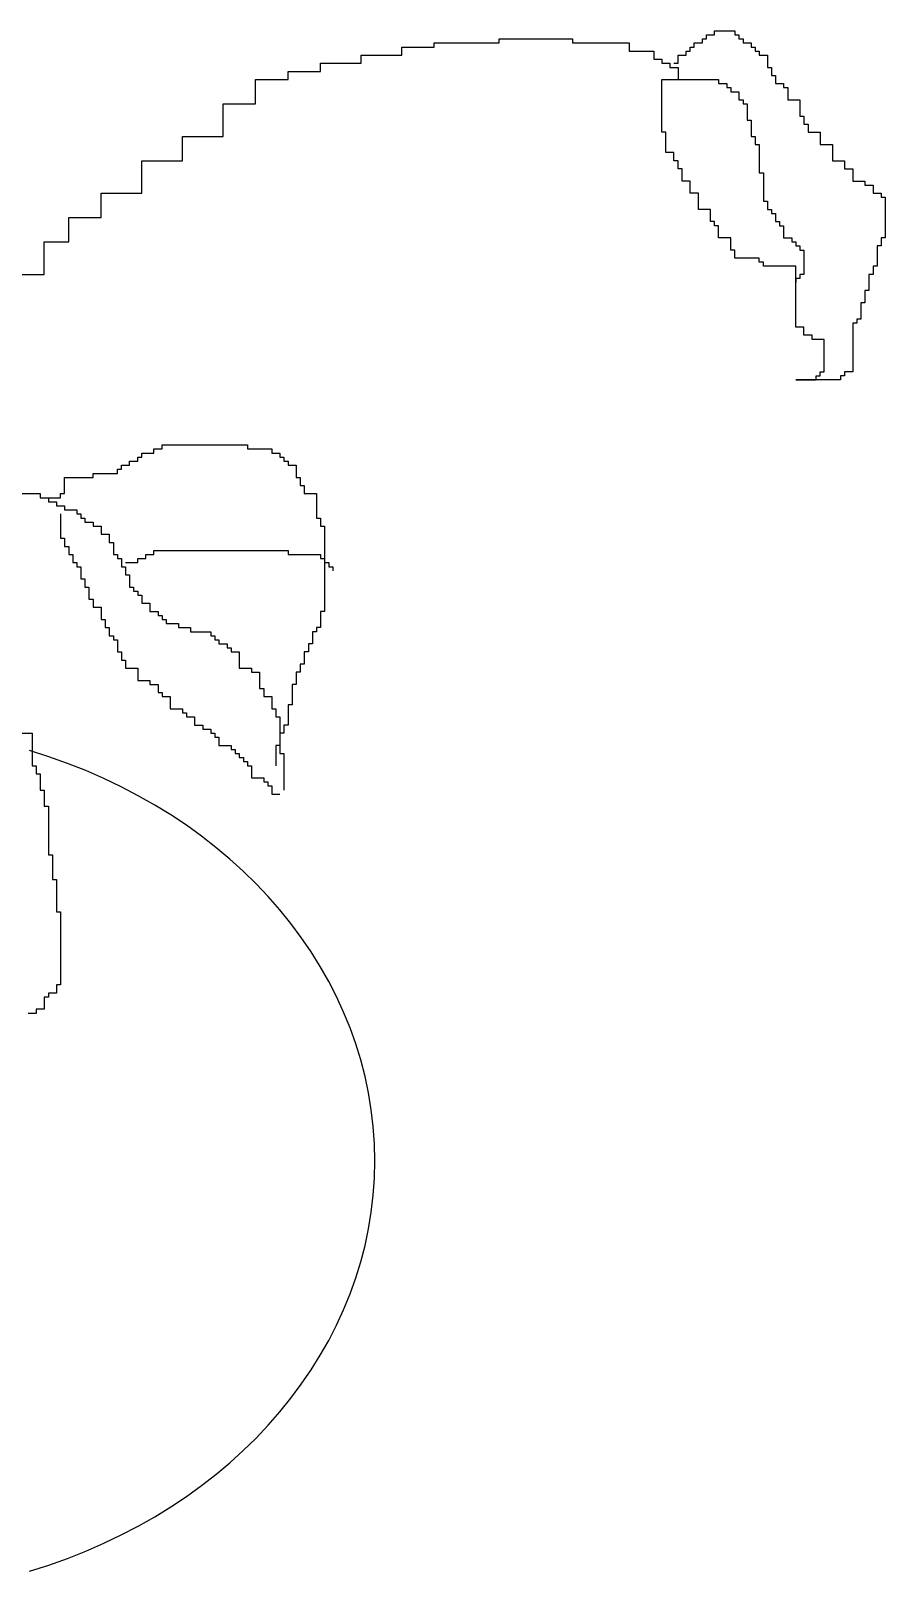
# Model space of a CAD drawing. Header units: millimetres. Extents: x 22565 to 38821, y 15578 to 26720.
# Drawn here: x 37959.6 to 38220.9, y 16389 to 16860 of the extents above; entities that cross this region are included whole.
import ezdxf

# ---------------------------------------------------------------- set-up
doc = ezdxf.new("R2010")
doc.units = ezdxf.units.MM

# ---------------------------------------------------------------- blocks, each defined once
blk = doc.blocks.new('A$C1DED0A9B')
for p, q in [((446.01, 466.05), (446.01, 467.3)), ((446.01, 467.3), (465.89, 467.3)), ((465.89, 467.3), (465.89, 468.54)), ((465.89, 468.54), (488.25, 468.54)), ((488.25, 468.54), (488.25, 467.3)), ((488.25, 467.3), (505.64, 467.3)), ((505.64, 467.3), (505.64, 464.81)), ((525.52, 466.05), (525.52, 467.3)), ((525.52, 467.3), (528, 467.3)), ((528, 467.3), (528, 468.54)), ((528, 468.54), (529.25, 468.54)), ((529.25, 468.54), (529.25, 469.78)), ((529.25, 469.78), (531.73, 469.78)), ((531.73, 469.78), (531.73, 471.02)), ((531.73, 471.02), (537.94, 471.02)), ((537.94, 471.02), (537.94, 469.78)), ((537.94, 469.78), (539.18, 469.78)), ((539.18, 469.78), (539.18, 468.54)), ((539.18, 468.54), (540.43, 468.54)), ((540.43, 468.54), (540.43, 467.3)), ((540.43, 467.3), (542.91, 467.3)), ((542.91, 467.3), (542.91, 466.05)), ((423.65, 461.09), (423.65, 463.57)), ((423.65, 463.57), (436.07, 463.57)), ((436.07, 463.57), (436.07, 466.05)), ((436.07, 466.05), (446.01, 466.05)), ((505.64, 464.81), (513.1, 464.81)), ((513.1, 464.81), (513.1, 462.33)), ((513.1, 462.33), (515.58, 462.33)), ((515.58, 462.33), (515.58, 461.09)), ((520.55, 461.09), (520.55, 463.57)), ((520.55, 463.57), (523.03, 463.57)), ((523.03, 463.57), (523.03, 464.81)), ((523.03, 464.81), (524.28, 464.81)), ((524.28, 464.81), (524.28, 466.05)), ((524.28, 466.05), (525.52, 466.05)), ((542.91, 466.05), (544.15, 466.05)), ((544.15, 466.05), (544.15, 464.81)), ((544.15, 464.81), (545.4, 464.81)), ((545.4, 464.81), (545.4, 463.57)), ((545.4, 463.57), (547.88, 463.57)), ((547.88, 463.57), (547.88, 459.85)), ((401.28, 456.12), (401.28, 458.61)), ((401.28, 458.61), (411.22, 458.61)), ((411.22, 458.61), (411.22, 461.09)), ((411.22, 461.09), (423.65, 461.09)), ((515.58, 461.09), (518.06, 461.09)), ((518.06, 461.09), (518.06, 459.85)), ((518.06, 459.85), (520.55, 459.85)), ((519.31, 461.09), (520.55, 461.09)), ((520.55, 459.85), (520.55, 456.12)), ((547.88, 459.85), (549.12, 459.85)), ((549.12, 459.85), (549.12, 457.36)), ((549.12, 457.36), (550.37, 457.36)), ((550.37, 457.36), (550.37, 454.88)), ((391.34, 448.67), (391.34, 456.12)), ((391.34, 456.12), (401.28, 456.12)), ((515.58, 439.98), (515.58, 456.12)), ((515.58, 456.12), (532.97, 456.12)), ((520.55, 456.12), (521.79, 456.12)), ((532.97, 456.12), (532.97, 454.88)), ((532.97, 454.88), (535.46, 454.88)), ((535.46, 454.88), (535.46, 453.64)), ((535.46, 453.64), (536.7, 453.64)), ((536.7, 453.64), (536.7, 452.4)), ((536.7, 452.4), (539.18, 452.4)), ((539.18, 452.4), (539.18, 449.92)), ((550.37, 454.88), (552.85, 454.88)), ((552.85, 454.88), (552.85, 453.64)), ((552.85, 453.64), (554.09, 453.64)), ((554.09, 453.64), (554.09, 449.92)), ((381.4, 438.74), (381.4, 448.67)), ((381.4, 448.67), (391.34, 448.67)), ((539.18, 449.92), (540.43, 449.92)), ((540.43, 449.92), (540.43, 448.67)), ((540.43, 448.67), (541.67, 448.67)), ((541.67, 448.67), (541.67, 443.71)), ((554.09, 449.92), (557.82, 449.92)), ((557.82, 449.92), (557.82, 444.95)), ((541.67, 443.71), (542.91, 443.71)), ((542.91, 443.71), (542.91, 438.74)), ((557.82, 444.95), (559.06, 444.95)), ((559.06, 444.95), (559.06, 442.47)), ((368.98, 431.29), (368.98, 438.74)), ((368.98, 438.74), (381.4, 438.74)), ((516.82, 439.98), (515.58, 439.98)), ((516.82, 433.78), (516.82, 439.98)), ((542.91, 438.74), (544.15, 438.74)), ((544.15, 438.74), (544.15, 436.26)), ((559.06, 442.47), (560.3, 442.47)), ((560.3, 442.47), (560.3, 439.98)), ((560.3, 439.98), (564.03, 439.98)), ((564.03, 439.98), (564.03, 436.26)), ((519.31, 433.78), (516.82, 433.78)), ((519.31, 431.29), (519.31, 433.78)), ((544.15, 436.26), (545.4, 436.26)), ((545.4, 436.26), (545.4, 427.57)), ((564.03, 436.26), (567.76, 436.26)), ((567.76, 436.26), (567.76, 431.29)), ((356.56, 421.36), (356.56, 431.29)), ((356.56, 431.29), (368.98, 431.29)), ((520.55, 431.29), (519.31, 431.29)), ((520.55, 428.81), (520.55, 431.29)), ((521.79, 428.81), (520.55, 428.81)), ((521.79, 425.09), (521.79, 428.81)), ((567.76, 431.29), (571.49, 431.29)), ((571.49, 431.29), (571.49, 428.81)), ((571.49, 428.81), (573.97, 428.81)), ((573.97, 428.81), (573.97, 425.09)), ((524.28, 425.09), (521.79, 425.09)), ((524.28, 421.36), (524.28, 425.09)), ((545.4, 427.57), (546.64, 427.57)), ((546.64, 427.57), (546.64, 418.88)), ((573.97, 425.09), (577.7, 425.09)), ((577.7, 425.09), (577.7, 423.84)), ((344.13, 413.91), (344.13, 421.36)), ((344.13, 421.36), (356.56, 421.36)), ((526.76, 421.36), (524.28, 421.36)), ((526.76, 416.4), (526.76, 421.36)), ((577.7, 423.84), (580.18, 423.84)), ((580.18, 423.84), (580.18, 421.36)), ((580.18, 421.36), (582.67, 421.36)), ((582.67, 421.36), (582.67, 420.12)), ((582.67, 420.12), (583.91, 420.12)), ((583.91, 420.12), (583.91, 407.71)), ((530.49, 416.4), (526.76, 416.4)), ((530.49, 412.67), (530.49, 416.4)), ((546.64, 418.88), (547.88, 418.88)), ((547.88, 418.88), (547.88, 416.4)), ((547.88, 416.4), (549.12, 416.4)), ((549.12, 416.4), (549.12, 415.15)), ((549.12, 415.15), (550.37, 415.15)), ((550.37, 415.15), (550.37, 412.67)), ((334.2, 406.46), (334.2, 413.91)), ((334.2, 413.91), (344.13, 413.91)), ((531.73, 412.67), (530.49, 412.67)), ((531.73, 411.43), (531.73, 412.67)), ((532.97, 411.43), (531.73, 411.43)), ((532.97, 407.71), (532.97, 411.43)), ((550.37, 412.67), (551.61, 412.67)), ((551.61, 412.67), (551.61, 411.43)), ((551.61, 411.43), (552.85, 411.43)), ((552.85, 411.43), (552.85, 407.71)), ((326.74, 396.53), (326.74, 406.46)), ((326.74, 406.46), (334.2, 406.46)), ((536.7, 407.71), (532.97, 407.71)), ((536.7, 403.98), (536.7, 407.71)), ((552.85, 407.71), (555.34, 407.71)), ((555.34, 407.71), (555.34, 406.46)), ((555.34, 406.46), (556.58, 406.46)), ((556.58, 406.46), (556.58, 405.22)), ((556.58, 405.22), (557.82, 405.22)), ((557.82, 405.22), (557.82, 403.98)), ((582.67, 405.22), (581.43, 405.22)), ((581.43, 405.22), (581.43, 399.01)), ((583.91, 407.71), (582.67, 407.71)), ((582.67, 407.71), (582.67, 405.22)), ((537.94, 403.98), (536.7, 403.98)), ((537.94, 401.5), (537.94, 403.98)), ((545.4, 401.5), (537.94, 401.5)), ((545.4, 400.26), (545.4, 401.5)), ((557.82, 403.98), (559.06, 403.98)), ((559.06, 403.98), (559.06, 396.53)), ((316.8, 396.53), (326.74, 396.53)), ((546.64, 400.26), (545.4, 400.26)), ((546.64, 399.01), (546.64, 400.26)), ((556.58, 399.01), (546.64, 399.01)), ((556.58, 380.39), (556.58, 399.01)), ((559.06, 396.53), (557.82, 396.53)), ((557.82, 396.53), (557.82, 395.29)), ((580.18, 396.53), (578.94, 396.53)), ((578.94, 396.53), (578.94, 391.57)), ((581.43, 399.01), (580.18, 399.01)), ((580.18, 399.01), (580.18, 396.53)), ((557.82, 395.29), (556.58, 395.29)), ((556.58, 395.29), (556.58, 394.05)), ((578.94, 391.57), (577.7, 391.57)), ((577.7, 391.57), (577.7, 387.84)), ((577.7, 387.84), (576.46, 387.84)), ((576.46, 387.84), (576.46, 382.88)), ((575.21, 381.63), (573.97, 381.63)), ((573.97, 381.63), (573.97, 366.74)), ((576.46, 382.88), (575.21, 382.88)), ((575.21, 382.88), (575.21, 381.63)), ((559.06, 380.39), (556.58, 380.39)), ((559.06, 377.91), (559.06, 380.39)), ((561.55, 377.91), (559.06, 377.91)), ((561.55, 376.67), (561.55, 377.91)), ((565.27, 376.67), (561.55, 376.67)), ((565.27, 366.74), (565.27, 376.67)), ((570.24, 364.25), (556.58, 364.25)), ((556.58, 364.25), (562.79, 364.25)), ((562.79, 364.25), (562.79, 365.5)), ((562.79, 365.5), (564.03, 365.5)), ((564.03, 365.5), (564.03, 366.74)), ((564.03, 366.74), (565.27, 366.74)), ((571.49, 365.5), (570.24, 365.5)), ((570.24, 365.5), (570.24, 364.25)), ((573.97, 366.74), (571.49, 366.74)), ((571.49, 366.74), (571.49, 365.5)), ((362.77, 343.15), (362.77, 344.39)), ((362.77, 344.39), (388.86, 344.39)), ((388.86, 344.39), (388.86, 343.15)), ((352.83, 338.18), (352.83, 339.42)), ((352.83, 339.42), (355.32, 339.42)), ((355.32, 339.42), (355.32, 340.67)), ((355.32, 340.67), (356.56, 340.67)), ((356.56, 340.67), (356.56, 341.91)), ((356.56, 341.91), (360.28, 341.91)), ((360.28, 341.91), (360.28, 343.15)), ((360.28, 343.15), (362.77, 343.15)), ((388.86, 343.15), (396.31, 343.15)), ((396.31, 343.15), (396.31, 341.91)), ((396.31, 341.91), (398.8, 341.91)), ((398.8, 341.91), (398.8, 340.67)), ((398.8, 340.67), (400.04, 340.67)), ((400.04, 340.67), (400.04, 339.42)), ((400.04, 339.42), (401.28, 339.42)), ((401.28, 339.42), (401.28, 338.18)), ((332.95, 329.49), (332.95, 334.46)), ((332.95, 334.46), (341.65, 334.46)), ((341.65, 334.46), (341.65, 335.7)), ((341.65, 335.7), (349.1, 335.7)), ((349.1, 335.7), (349.1, 336.94)), ((349.1, 336.94), (350.35, 336.94)), ((350.35, 336.94), (350.35, 338.18)), ((350.35, 338.18), (352.83, 338.18)), ((401.28, 338.18), (403.77, 338.18)), ((403.77, 338.18), (403.77, 334.46)), ((403.77, 334.46), (405.01, 334.46)), ((405.01, 334.46), (405.01, 331.98)), ((405.01, 331.98), (406.25, 331.98)), ((406.25, 331.98), (406.25, 329.49)), ((290.71, 329.49), (325.5, 329.49)), ((325.5, 329.49), (325.5, 328.25)), ((325.5, 328.25), (327.98, 328.25)), ((327.98, 328.25), (331.71, 328.25)), ((327.98, 328.25), (327.98, 327.01)), ((327.98, 327.01), (330.47, 327.01)), ((330.47, 327.01), (330.47, 325.77)), ((330.47, 325.77), (332.95, 325.77)), ((331.71, 328.25), (331.71, 329.49)), ((331.71, 329.49), (332.95, 329.49)), ((332.95, 325.77), (332.95, 324.53)), ((406.25, 329.49), (409.98, 329.49)), ((409.98, 329.49), (409.98, 322.04)), ((331.71, 323.29), (331.71, 315.84)), ((332.95, 324.53), (336.68, 324.53)), ((336.68, 324.53), (336.68, 323.29)), ((336.68, 323.29), (337.92, 323.29)), ((337.92, 323.29), (337.92, 322.04)), ((337.92, 322.04), (339.16, 322.04)), ((339.16, 322.04), (339.16, 320.8)), ((339.16, 320.8), (341.65, 320.8)), ((341.65, 320.8), (341.65, 319.56)), ((409.98, 322.04), (411.22, 322.04)), ((411.22, 322.04), (411.22, 319.56)), ((331.71, 315.84), (332.95, 315.84)), ((332.95, 315.84), (332.95, 313.35)), ((341.65, 319.56), (344.13, 319.56)), ((344.13, 319.56), (344.13, 317.08)), ((344.13, 317.08), (346.62, 317.08)), ((346.62, 317.08), (346.62, 314.6)), ((411.22, 319.56), (412.46, 319.56)), ((412.46, 319.56), (412.46, 293.49)), ((332.95, 313.35), (334.2, 313.35)), ((334.2, 313.35), (334.2, 310.87)), ((346.62, 314.6), (347.86, 314.6)), ((347.86, 314.6), (347.86, 310.87)), ((360.28, 310.87), (360.28, 312.11)), ((360.28, 312.11), (401.28, 312.11)), ((401.28, 312.11), (401.28, 310.87)), ((334.2, 310.87), (335.44, 310.87)), ((335.44, 310.87), (335.44, 308.39)), ((335.44, 308.39), (336.68, 308.39)), ((336.68, 308.39), (336.68, 307.15)), ((336.68, 307.15), (337.92, 307.15)), ((337.92, 307.15), (337.92, 303.42)), ((347.86, 310.87), (349.1, 310.87)), ((349.1, 310.87), (349.1, 309.63)), ((349.1, 309.63), (350.35, 309.63)), ((350.35, 309.63), (350.35, 307.15)), ((350.35, 307.15), (351.59, 307.15)), ((351.59, 308.39), (355.32, 308.39)), ((351.59, 307.15), (351.59, 304.66)), ((355.32, 308.39), (355.32, 309.63)), ((355.32, 309.63), (357.8, 309.63)), ((357.8, 309.63), (357.8, 310.87)), ((357.8, 310.87), (360.28, 310.87)), ((401.28, 310.87), (411.22, 310.87)), ((411.22, 310.87), (411.22, 309.63)), ((411.22, 309.63), (412.46, 309.63)), ((412.46, 309.63), (412.46, 308.39)), ((412.46, 308.39), (413.71, 308.39)), ((413.71, 308.39), (413.71, 307.15)), ((413.71, 307.15), (414.95, 307.15)), ((414.95, 307.15), (414.95, 305.9)), ((337.92, 303.42), (339.16, 303.42)), ((339.16, 303.42), (339.16, 300.94)), ((351.59, 304.66), (352.83, 304.66)), ((352.83, 304.66), (352.83, 300.94)), ((339.16, 300.94), (340.41, 300.94)), ((340.41, 300.94), (340.41, 297.21)), ((340.41, 297.21), (341.65, 297.21)), ((341.65, 297.21), (341.65, 294.73)), ((352.83, 300.94), (354.07, 300.94)), ((354.07, 300.94), (354.07, 299.7)), ((354.07, 299.7), (355.32, 299.7)), ((355.32, 299.7), (355.32, 298.46)), ((355.32, 298.46), (356.56, 298.46)), ((356.56, 298.46), (356.56, 295.97)), ((341.65, 294.73), (344.13, 294.73)), ((344.13, 294.73), (344.13, 291.01)), ((356.56, 295.97), (359.04, 295.97)), ((359.04, 295.97), (359.04, 293.49)), ((359.04, 293.49), (361.53, 293.49)), ((361.53, 293.49), (361.53, 292.25)), ((361.53, 292.25), (362.77, 292.25)), ((362.77, 292.25), (362.77, 291.01)), ((412.46, 293.49), (411.22, 293.49)), ((411.22, 293.49), (411.22, 288.52)), ((344.13, 291.01), (345.38, 291.01)), ((345.38, 291.01), (345.38, 288.52)), ((345.38, 288.52), (346.62, 288.52)), ((346.62, 288.52), (346.62, 286.04)), ((362.77, 291.01), (364.01, 291.01)), ((364.01, 291.01), (364.01, 289.77)), ((364.01, 289.77), (367.74, 289.77)), ((367.74, 289.77), (367.74, 288.52)), ((367.74, 288.52), (371.47, 288.52)), ((371.47, 288.52), (371.47, 287.28)), ((411.22, 288.52), (409.98, 288.52)), ((409.98, 288.52), (409.98, 287.28)), ((346.62, 286.04), (347.86, 286.04)), ((347.86, 286.04), (347.86, 284.8)), ((347.86, 284.8), (349.1, 284.8)), ((349.1, 284.8), (349.1, 281.08)), ((371.47, 287.28), (377.68, 287.28)), ((377.68, 287.28), (377.68, 286.04)), ((377.68, 286.04), (378.92, 286.04)), ((378.92, 286.04), (378.92, 284.8)), ((378.92, 284.8), (380.16, 284.8)), ((380.16, 284.8), (380.16, 283.56)), ((380.16, 283.56), (382.65, 283.56)), ((382.65, 283.56), (382.65, 282.32)), ((408.74, 283.56), (407.49, 283.56)), ((407.49, 283.56), (407.49, 281.08)), ((409.98, 287.28), (408.74, 287.28)), ((408.74, 287.28), (408.74, 283.56)), ((349.1, 281.08), (350.35, 281.08)), ((350.35, 281.08), (350.35, 278.59)), ((350.35, 278.59), (351.59, 278.59)), ((351.59, 278.59), (351.59, 276.11)), ((382.65, 282.32), (383.89, 282.32)), ((383.89, 282.32), (383.89, 281.08)), ((383.89, 281.08), (386.37, 281.08)), ((386.37, 281.08), (386.37, 276.11)), ((407.49, 281.08), (406.25, 281.08)), ((406.25, 281.08), (406.25, 277.35)), ((351.59, 276.11), (355.32, 276.11)), ((355.32, 276.11), (355.32, 272.39)), ((386.37, 276.11), (390.1, 276.11)), ((390.1, 276.11), (390.1, 274.87)), ((390.1, 274.87), (392.59, 274.87)), ((392.59, 274.87), (392.59, 269.9)), ((405.01, 274.87), (403.77, 274.87)), ((403.77, 274.87), (403.77, 271.14)), ((406.25, 277.35), (405.01, 277.35)), ((405.01, 277.35), (405.01, 274.87)), ((355.32, 272.39), (359.04, 272.39)), ((359.04, 272.39), (359.04, 271.14)), ((359.04, 271.14), (361.53, 271.14)), ((361.53, 271.14), (361.53, 268.66)), ((361.53, 268.66), (362.77, 268.66)), ((362.77, 268.66), (362.77, 267.42)), ((392.59, 269.9), (393.83, 269.9)), ((393.83, 269.9), (393.83, 267.42)), ((403.77, 271.14), (402.53, 271.14)), ((402.53, 271.14), (402.53, 264.94)), ((362.77, 267.42), (365.25, 267.42)), ((365.25, 267.42), (365.25, 263.69)), ((393.83, 267.42), (396.31, 267.42)), ((396.31, 267.42), (396.31, 263.69)), ((402.53, 264.94), (401.28, 264.94)), ((401.28, 264.94), (401.28, 258.73)), ((365.25, 263.69), (368.98, 263.69)), ((368.98, 263.69), (368.98, 262.45)), ((368.98, 262.45), (370.22, 262.45)), ((370.22, 262.45), (370.22, 261.21)), ((370.22, 261.21), (372.71, 261.21)), ((372.71, 261.21), (372.71, 258.73)), ((396.31, 263.69), (397.56, 263.69)), ((397.56, 263.69), (397.56, 261.21)), ((397.56, 261.21), (398.8, 261.21)), ((398.8, 261.21), (398.8, 250.04)), ((319.29, 256.25), (323.01, 256.25)), ((323.01, 256.25), (323.01, 246.31)), ((372.71, 258.73), (375.19, 258.73)), ((375.19, 258.73), (375.19, 257.49)), ((375.19, 257.49), (377.68, 257.49)), ((377.68, 257.49), (377.68, 256.25)), ((377.68, 256.25), (378.92, 256.25)), ((378.92, 256.25), (378.92, 255)), ((378.92, 255), (380.16, 255)), ((380.16, 255), (380.16, 252.52)), ((400.04, 256.25), (398.8, 256.25)), ((398.8, 256.25), (398.8, 252.52)), ((401.28, 258.73), (400.04, 258.73)), ((400.04, 258.73), (400.04, 256.25)), ((380.16, 252.52), (383.89, 252.52)), ((383.89, 252.52), (383.89, 251.28)), ((383.89, 251.28), (385.13, 251.28)), ((385.13, 251.28), (385.13, 250.04)), ((385.13, 250.04), (386.37, 250.04)), ((386.37, 250.04), (386.37, 248.8)), ((398.8, 252.52), (397.56, 252.52)), ((397.56, 252.52), (397.56, 246.31)), ((398.8, 250.04), (400.04, 250.04)), ((400.04, 250.04), (400.04, 238.87)), ((323.01, 246.31), (324.26, 246.31)), ((324.26, 246.31), (324.26, 243.83)), ((386.37, 248.8), (387.62, 248.8)), ((387.62, 248.8), (387.62, 247.56)), ((387.62, 247.56), (388.86, 247.56)), ((388.86, 247.56), (388.86, 246.31)), ((388.86, 246.31), (390.1, 246.31)), ((390.1, 246.31), (390.1, 242.59)), ((324.26, 243.83), (325.5, 243.83)), ((325.5, 243.83), (325.5, 238.87)), ((390.1, 242.59), (393.83, 242.59)), ((393.83, 242.59), (393.83, 241.35)), ((393.83, 241.35), (395.07, 241.35)), ((395.07, 241.35), (395.07, 240.11)), ((325.5, 238.87), (326.74, 238.87)), ((326.74, 238.87), (326.74, 233.9)), ((395.07, 240.11), (396.31, 240.11)), ((396.31, 240.11), (396.31, 237.62)), ((396.31, 237.62), (398.8, 237.62)), ((326.74, 233.9), (327.98, 233.9)), ((327.98, 233.9), (327.98, 219)), ((327.98, 219), (329.23, 219)), ((329.23, 219), (329.23, 211.55)), ((329.23, 211.55), (330.47, 211.55)), ((330.47, 211.55), (330.47, 201.62)), ((330.47, 201.62), (331.71, 201.62)), ((331.71, 201.62), (331.71, 179.28)), ((331.71, 179.28), (330.47, 179.28)), ((330.47, 179.28), (330.47, 176.79)), ((327.98, 175.55), (326.74, 175.55)), ((326.74, 175.55), (326.74, 171.83)), ((330.47, 176.79), (327.98, 176.79)), ((327.98, 176.79), (327.98, 175.55)), ((324.26, 170.58), (321.77, 170.58)), ((326.74, 171.83), (324.26, 171.83)), ((324.26, 171.83), (324.26, 170.58))]:
    blk.add_line(p, q)
blk.add_ellipse((268.64, 125.46), major_axis=(-159.2, 0), ratio=0.836899, start_param=1.914069, end_param=4.369117)

msp = doc.modelspace()

# ---------------------------------------------------------------- block references
msp.add_blockref('A$C1DED0A9B', (37637.01, 16389.02))

doc.saveas('drawing.dxf')
